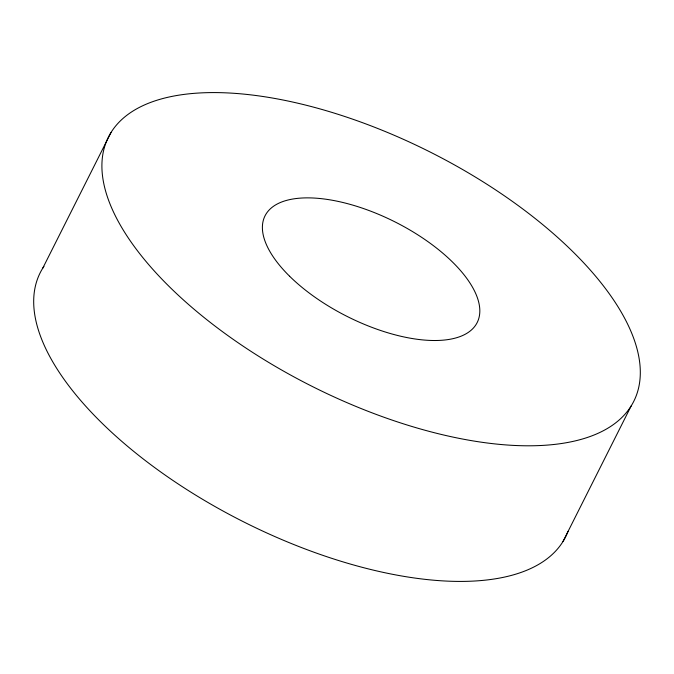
<?xml version="1.0" encoding="UTF-8"?>
<svg xmlns="http://www.w3.org/2000/svg" width="674" height="674" viewBox="0 0 674 674"><rect width="100%" height="100%" fill="white"/><g stroke="black" fill="none" stroke-linecap="round" stroke-linejoin="round"><path stroke-width="1.01" d="M42.799 268.1L111.008 132.483M562.992 541.517L631.201 405.9A294.024 131.194 26.7 0 0 301.194 104.007A294.024 131.194 26.7 0 0 180.918 297.664A294.024 131.194 26.7 0 0 631.201 405.9M568.014 531.356A294.024 131.194 26.7 0 1 242.691 521.381A294.024 131.194 26.7 0 1 43.92 266.365M289.618 276.247A118.742 52.985 26.7 0 0 474.176 327.126A118.742 52.985 26.7 0 0 349.52 204.197A118.742 52.985 26.7 0 0 289.618 276.247"/></g></svg>
